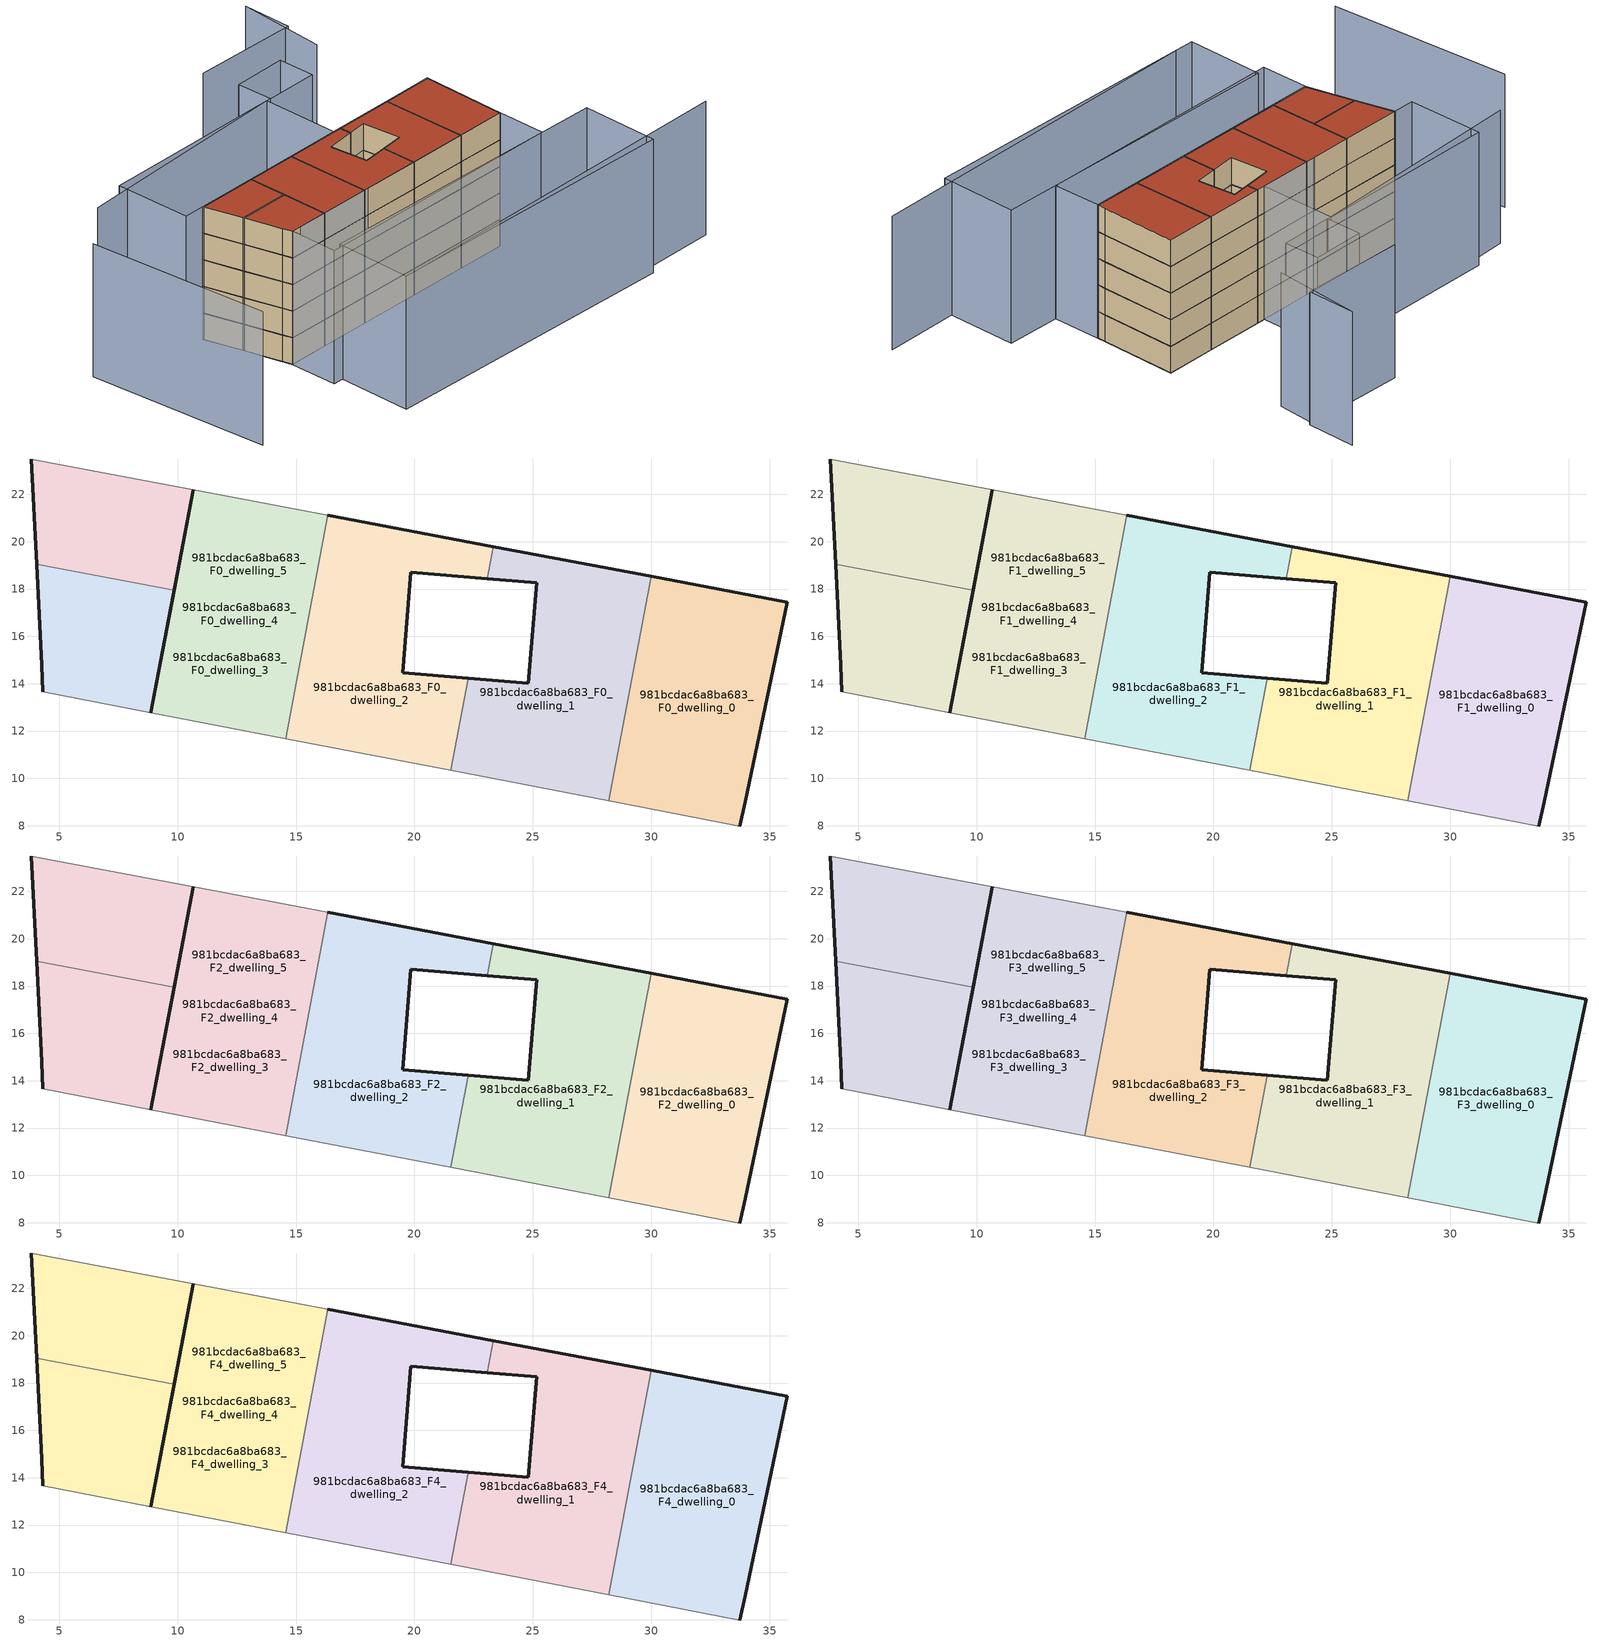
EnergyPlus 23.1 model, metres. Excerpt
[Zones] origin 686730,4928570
981bcdac6a8ba683_F0_dwelling_0
 floor ground (EU_floor_Construction): 33.74,7.99 33.98,9.01 35.75,17.44 30,18.53 28.2,9.06 z0
 wall outside (EU_wall_Construction): 30,18.53 35.75,17.44 33.98,9.01 33.74,7.99 z0:3
 wall adiabatic (EU_wall_Construction): 33.74,7.99 28.2,9.06 z0:3
 wall to 981bcdac6a8ba683_F0_dwelling_1 (EU_wall_Construction): 28.2,9.06 30,18.53 z0:3
981bcdac6a8ba683_F0_dwelling_1
 floor ground (EU_floor_Construction): 28.2,9.06 30,18.53 23.33,19.79 23.07,18.44 25.16,18.26 24.8,14.02 22.28,14.24 21.54,10.34 z0
 wall outside (EU_wall_Construction): 22.28,14.24 24.8,14.02 25.16,18.26 23.07,18.44 / 23.33,19.79 30,18.53 z0:3
 wall adiabatic (EU_wall_Construction): 28.2,9.06 21.54,10.34 z0:3
 wall to 981bcdac6a8ba683_F0_dwelling_2 (EU_wall_Construction): 23.07,18.44 23.33,19.79 / 21.54,10.34 22.28,14.24 z0:3
981bcdac6a8ba683_F0_dwelling_2
 floor ground (EU_floor_Construction): 21.54,10.34 22.28,14.24 19.5,14.47 19.85,18.71 23.07,18.44 23.33,19.79 16.34,21.11 14.55,11.68 z0
 wall outside (EU_wall_Construction): 16.34,21.11 23.33,19.79 / 23.07,18.44 19.85,18.71 19.5,14.47 22.28,14.24 z0:3
 wall adiabatic (EU_wall_Construction): 21.54,10.34 14.55,11.68 z0:3
 wall to 981bcdac6a8ba683_F0_dwelling_3 (EU_wall_Construction): 14.55,11.68 16.34,21.11 z0:3
981bcdac6a8ba683_F0_dwelling_3
 floor ground (EU_floor_Construction): 8.86,12.78 9.84,17.96 4.03,19.06 4.25,14.79 4.3,13.66 z0; 14.55,11.68 16.34,21.11 15.44,21.28 10.65,22.2 9.84,17.96 8.86,12.78 z0; 9.84,17.96 10.65,22.2 3.81,23.49 4.03,19.06 z0
 wall outside (EU_wall_Construction): 8.86,12.78 10.65,22.2 z0:3
 wall adiabatic (EU_wall_Construction): 10.65,22.2 15.44,21.28 16.34,21.11 / 14.55,11.68 8.86,12.78 z0:3
981bcdac6a8ba683_F0_dwelling_4
 floor ground (EU_floor_Construction): 14.55,11.68 16.34,21.11 15.44,21.28 10.65,22.2 9.84,17.96 8.86,12.78 z0; 8.86,12.78 9.84,17.96 4.03,19.06 4.25,14.79 4.3,13.66 z0
 wall outside (EU_wall_Construction): 9.84,17.96 8.86,12.78 / 4.31,13.66 4.25,14.79 4.03,19.06 z0:3
 wall adiabatic (EU_wall_Construction): 8.86,12.78 4.31,13.66 z0:3
 wall to 981bcdac6a8ba683_F0_dwelling_5 (EU_wall_Construction): 4.03,19.06 9.84,17.96 z0:3
981bcdac6a8ba683_F0_dwelling_5
 floor ground (EU_floor_Construction): 9.84,17.96 10.65,22.2 3.81,23.49 4.03,19.06 z0; 14.55,11.68 16.34,21.11 15.44,21.28 10.65,22.2 9.84,17.96 8.86,12.78 z0
 wall outside (EU_wall_Construction): 10.65,22.2 9.84,17.96 / 4.03,19.06 3.81,23.49 z0:3
 wall adiabatic (EU_wall_Construction): 3.81,23.49 10.65,22.2 z0:3
981bcdac6a8ba683_F1_dwelling_0
 floor to 981bcdac6a8ba683_F0_dwelling_0 (EU_floor_Construction): 33.74,7.99 33.98,9.01 35.75,17.44 30,18.53 28.2,9.06 z3
 wall outside (EU_wall_Construction): 30,18.53 35.75,17.44 33.98,9.01 33.74,7.99 z3:6
 wall adiabatic (EU_wall_Construction): 33.74,7.99 28.2,9.06 z3:6
 wall to 981bcdac6a8ba683_F1_dwelling_1 (EU_wall_Construction): 28.2,9.06 30,18.53 z3:6
981bcdac6a8ba683_F1_dwelling_1
 floor to 981bcdac6a8ba683_F0_dwelling_1 (EU_floor_Construction): 28.2,9.06 30,18.53 23.33,19.79 23.07,18.44 25.16,18.26 24.8,14.02 22.27,14.24 21.54,10.34 z3
 wall outside (EU_wall_Construction): 22.28,14.24 24.8,14.02 25.16,18.26 23.07,18.44 / 23.33,19.79 30,18.53 z3:6
 wall adiabatic (EU_wall_Construction): 28.2,9.06 21.54,10.34 z3:6
 wall to 981bcdac6a8ba683_F1_dwelling_2 (EU_wall_Construction): 23.07,18.44 23.33,19.79 / 21.54,10.34 22.28,14.24 z3:6
981bcdac6a8ba683_F1_dwelling_2
 floor to 981bcdac6a8ba683_F0_dwelling_2 (EU_floor_Construction): 21.54,10.34 22.27,14.24 19.5,14.47 19.85,18.71 23.07,18.44 23.33,19.79 16.34,21.11 14.55,11.68 z3
 wall outside (EU_wall_Construction): 16.34,21.11 23.33,19.79 / 23.07,18.44 19.85,18.71 19.5,14.47 22.28,14.24 z3:6
 wall adiabatic (EU_wall_Construction): 21.54,10.34 14.55,11.68 z3:6
 wall to 981bcdac6a8ba683_F1_dwelling_3 (EU_wall_Construction): 14.55,11.68 16.34,21.11 z3:6
981bcdac6a8ba683_F1_dwelling_3
 floor outside (EU_floor_Construction): 9.84,17.96 10.65,22.2 3.81,23.49 4.03,19.06 z3; 8.86,12.78 9.84,17.96 4.03,19.06 4.25,14.79 4.3,13.66 z3
 floor to 981bcdac6a8ba683_F0_dwelling_3 (EU_floor_Construction): 14.55,11.68 16.34,21.11 15.44,21.28 10.65,22.2 9.84,17.96 8.86,12.78 z3
 wall outside (EU_wall_Construction): 8.86,12.78 10.65,22.2 z3:6
 wall adiabatic (EU_wall_Construction): 10.65,22.2 15.44,21.28 16.34,21.11 / 14.55,11.68 8.86,12.78 z3:6
981bcdac6a8ba683_F1_dwelling_4
 floor outside (EU_floor_Construction): 14.55,11.68 16.34,21.11 15.44,21.28 10.65,22.2 9.84,17.96 8.86,12.78 z3
 floor to 981bcdac6a8ba683_F0_dwelling_4 (EU_floor_Construction): 8.86,12.78 9.84,17.96 4.03,19.06 4.25,14.79 4.3,13.66 z3
 wall outside (EU_wall_Construction): 9.84,17.96 8.86,12.78 / 4.31,13.66 4.25,14.79 4.03,19.06 z3:6
 wall adiabatic (EU_wall_Construction): 8.86,12.78 4.31,13.66 z3:6
 wall to 981bcdac6a8ba683_F1_dwelling_5 (EU_wall_Construction): 4.03,19.06 9.84,17.96 z3:6
981bcdac6a8ba683_F1_dwelling_5
 floor to 981bcdac6a8ba683_F0_dwelling_5 (EU_floor_Construction): 9.84,17.96 10.65,22.2 3.81,23.49 4.03,19.06 z3; 14.55,11.68 16.34,21.11 15.44,21.28 10.65,22.2 9.84,17.96 8.86,12.78 z3
 wall outside (EU_wall_Construction): 10.65,22.2 9.84,17.96 / 4.03,19.06 3.81,23.49 z3:6
 wall adiabatic (EU_wall_Construction): 3.81,23.49 10.65,22.2 z3:6
981bcdac6a8ba683_F2_dwelling_0
 floor to 981bcdac6a8ba683_F1_dwelling_0 (EU_floor_Construction): 33.74,7.99 33.98,9.01 35.75,17.44 30,18.53 28.2,9.06 z6
 wall outside (EU_wall_Construction): 30,18.53 35.75,17.44 33.98,9.01 33.74,7.99 z6:9
 wall adiabatic (EU_wall_Construction): 33.74,7.99 28.2,9.06 z6:9
 wall to 981bcdac6a8ba683_F2_dwelling_1 (EU_wall_Construction): 28.2,9.06 30,18.53 z6:9
981bcdac6a8ba683_F2_dwelling_1
 floor to 981bcdac6a8ba683_F1_dwelling_1 (EU_floor_Construction): 28.2,9.06 30,18.53 23.33,19.79 23.07,18.44 25.16,18.26 24.8,14.02 22.27,14.24 21.54,10.34 z6
 wall outside (EU_wall_Construction): 22.28,14.24 24.8,14.02 25.16,18.26 23.07,18.44 / 23.33,19.79 30,18.53 z6:9
 wall adiabatic (EU_wall_Construction): 28.2,9.06 21.54,10.34 z6:9
 wall to 981bcdac6a8ba683_F2_dwelling_2 (EU_wall_Construction): 23.07,18.44 23.33,19.79 / 21.54,10.34 22.28,14.24 z6:9
981bcdac6a8ba683_F2_dwelling_2
 floor to 981bcdac6a8ba683_F1_dwelling_2 (EU_floor_Construction): 21.54,10.34 22.27,14.24 19.5,14.47 19.85,18.71 23.07,18.44 23.33,19.79 16.34,21.11 14.55,11.68 z6
 wall outside (EU_wall_Construction): 16.34,21.11 23.33,19.79 / 23.07,18.44 19.85,18.71 19.5,14.47 22.28,14.24 z6:9
 wall adiabatic (EU_wall_Construction): 21.54,10.34 14.55,11.68 z6:9
 wall to 981bcdac6a8ba683_F2_dwelling_3 (EU_wall_Construction): 14.55,11.68 16.34,21.11 z6:9
981bcdac6a8ba683_F2_dwelling_3
 floor outside (EU_floor_Construction): 9.84,17.96 10.65,22.2 3.81,23.49 4.03,19.06 z6; 8.86,12.78 9.84,17.96 4.03,19.06 4.25,14.79 4.3,13.66 z6
 floor to 981bcdac6a8ba683_F1_dwelling_3 (EU_floor_Construction): 14.55,11.68 16.34,21.11 15.44,21.28 10.65,22.2 9.84,17.96 8.86,12.78 z6
 wall outside (EU_wall_Construction): 8.86,12.78 10.65,22.2 z6:9
 wall adiabatic (EU_wall_Construction): 10.65,22.2 15.44,21.28 16.34,21.11 / 14.55,11.68 8.86,12.78 z6:9
981bcdac6a8ba683_F2_dwelling_4
 floor outside (EU_floor_Construction): 14.55,11.68 16.34,21.11 15.44,21.28 10.65,22.2 9.84,17.96 8.86,12.78 z6
 floor to 981bcdac6a8ba683_F1_dwelling_4 (EU_floor_Construction): 8.86,12.78 9.84,17.96 4.03,19.06 4.25,14.79 4.3,13.66 z6
 wall outside (EU_wall_Construction): 9.84,17.96 8.86,12.78 / 4.31,13.66 4.25,14.79 4.03,19.06 z6:9
 wall adiabatic (EU_wall_Construction): 8.86,12.78 4.31,13.66 z6:9
 wall to 981bcdac6a8ba683_F2_dwelling_5 (EU_wall_Construction): 4.03,19.06 9.84,17.96 z6:9
981bcdac6a8ba683_F2_dwelling_5
 floor to 981bcdac6a8ba683_F1_dwelling_5 (EU_floor_Construction): 9.84,17.96 10.65,22.2 3.81,23.49 4.03,19.06 z6; 14.55,11.68 16.34,21.11 15.44,21.28 10.65,22.2 9.84,17.96 8.86,12.78 z6
 wall outside (EU_wall_Construction): 10.65,22.2 9.84,17.96 / 4.03,19.06 3.81,23.49 z6:9
 wall adiabatic (EU_wall_Construction): 3.81,23.49 10.65,22.2 z6:9
981bcdac6a8ba683_F3_dwelling_0
 floor to 981bcdac6a8ba683_F2_dwelling_0 (EU_floor_Construction): 33.74,7.99 33.98,9.01 35.75,17.44 30,18.53 28.2,9.06 z9
 wall outside (EU_wall_Construction): 30,18.53 35.75,17.44 33.98,9.01 33.74,7.99 z9:12
 wall adiabatic (EU_wall_Construction): 33.74,7.99 28.2,9.06 z9:12
 wall to 981bcdac6a8ba683_F3_dwelling_1 (EU_wall_Construction): 28.2,9.06 30,18.53 z9:12
981bcdac6a8ba683_F3_dwelling_1
 floor to 981bcdac6a8ba683_F2_dwelling_1 (EU_floor_Construction): 28.2,9.06 30,18.53 23.33,19.79 23.07,18.44 25.16,18.26 24.8,14.02 22.27,14.24 21.54,10.34 z9
 wall outside (EU_wall_Construction): 22.28,14.24 24.8,14.02 25.16,18.26 23.07,18.44 / 23.33,19.79 30,18.53 z9:12
 wall adiabatic (EU_wall_Construction): 28.2,9.06 21.54,10.34 z9:12
 wall to 981bcdac6a8ba683_F3_dwelling_2 (EU_wall_Construction): 23.07,18.44 23.33,19.79 / 21.54,10.34 22.28,14.24 z9:12
981bcdac6a8ba683_F3_dwelling_2
 floor to 981bcdac6a8ba683_F2_dwelling_2 (EU_floor_Construction): 21.54,10.34 22.27,14.24 19.5,14.47 19.85,18.71 23.07,18.44 23.33,19.79 16.34,21.11 14.55,11.68 z9
 wall outside (EU_wall_Construction): 16.34,21.11 23.33,19.79 / 23.07,18.44 19.85,18.71 19.5,14.47 22.28,14.24 z9:12
 wall adiabatic (EU_wall_Construction): 21.54,10.34 14.55,11.68 z9:12
 wall to 981bcdac6a8ba683_F3_dwelling_3 (EU_wall_Construction): 14.55,11.68 16.34,21.11 z9:12
981bcdac6a8ba683_F3_dwelling_3
 floor outside (EU_floor_Construction): 9.84,17.96 10.65,22.2 3.81,23.49 4.03,19.06 z9; 8.86,12.78 9.84,17.96 4.03,19.06 4.25,14.79 4.3,13.66 z9
 floor to 981bcdac6a8ba683_F2_dwelling_3 (EU_floor_Construction): 14.55,11.68 16.34,21.11 15.44,21.28 10.65,22.2 9.84,17.96 8.86,12.78 z9
 wall outside (EU_wall_Construction): 8.86,12.78 10.65,22.2 z9:12
 wall adiabatic (EU_wall_Construction): 10.65,22.2 15.44,21.28 16.34,21.11 / 14.55,11.68 8.86,12.78 z9:12
981bcdac6a8ba683_F3_dwelling_4
 floor outside (EU_floor_Construction): 14.55,11.68 16.34,21.11 15.44,21.28 10.65,22.2 9.84,17.96 8.86,12.78 z9
 floor to 981bcdac6a8ba683_F2_dwelling_4 (EU_floor_Construction): 8.86,12.78 9.84,17.96 4.03,19.06 4.25,14.79 4.3,13.66 z9
 wall outside (EU_wall_Construction): 9.84,17.96 8.86,12.78 / 4.31,13.66 4.25,14.79 4.03,19.06 z9:12
 wall adiabatic (EU_wall_Construction): 8.86,12.78 4.31,13.66 z9:12
 wall to 981bcdac6a8ba683_F3_dwelling_5 (EU_wall_Construction): 4.03,19.06 9.84,17.96 z9:12
981bcdac6a8ba683_F3_dwelling_5
 floor to 981bcdac6a8ba683_F2_dwelling_5 (EU_floor_Construction): 9.84,17.96 10.65,22.2 3.81,23.49 4.03,19.06 z9; 14.55,11.68 16.34,21.11 15.44,21.28 10.65,22.2 9.84,17.96 8.86,12.78 z9
 wall outside (EU_wall_Construction): 10.65,22.2 9.84,17.96 / 4.03,19.06 3.81,23.49 z9:12
 wall adiabatic (EU_wall_Construction): 3.81,23.49 10.65,22.2 z9:12
981bcdac6a8ba683_F4_dwelling_0
 floor to 981bcdac6a8ba683_F3_dwelling_0 (EU_floor_Construction): 33.74,7.99 33.98,9.01 35.75,17.44 30,18.53 28.2,9.06 z12
 wall outside (EU_wall_Construction): 30,18.53 35.75,17.44 33.98,9.01 33.74,7.99 z12:15
 wall adiabatic (EU_wall_Construction): 33.74,7.99 28.2,9.06 z12:15
 wall to 981bcdac6a8ba683_F4_dwelling_1 (EU_wall_Construction): 28.2,9.06 30,18.53 z12:15
 roof outside (EU_roof_Construction): 35.75,17.44 33.98,9.01 33.74,7.99 28.2,9.06 30,18.53 z15
981bcdac6a8ba683_F4_dwelling_1
 floor to 981bcdac6a8ba683_F3_dwelling_1 (EU_floor_Construction): 28.2,9.06 30,18.53 23.33,19.79 23.07,18.44 25.16,18.26 24.8,14.02 22.27,14.24 21.54,10.34 z12
 wall outside (EU_wall_Construction): 22.28,14.24 24.8,14.02 25.16,18.26 23.07,18.44 / 23.33,19.79 30,18.53 z12:15
 wall adiabatic (EU_wall_Construction): 28.2,9.06 21.54,10.34 z12:15
 wall to 981bcdac6a8ba683_F4_dwelling_2 (EU_wall_Construction): 23.07,18.44 23.33,19.79 / 21.54,10.34 22.28,14.24 z12:15
 roof outside (EU_roof_Construction): 30,18.53 28.2,9.06 21.54,10.34 22.28,14.24 24.8,14.02 25.16,18.26 23.07,18.44 23.33,19.79 z15
981bcdac6a8ba683_F4_dwelling_2
 floor to 981bcdac6a8ba683_F3_dwelling_2 (EU_floor_Construction): 21.54,10.34 22.27,14.24 19.5,14.47 19.85,18.71 23.07,18.44 23.33,19.79 16.34,21.11 14.55,11.68 z12
 wall outside (EU_wall_Construction): 16.34,21.11 23.33,19.79 / 23.07,18.44 19.85,18.71 19.5,14.47 22.28,14.24 z12:15
 wall adiabatic (EU_wall_Construction): 21.54,10.34 14.55,11.68 z12:15
 wall to 981bcdac6a8ba683_F4_dwelling_3 (EU_wall_Construction): 14.55,11.68 16.34,21.11 z12:15
 roof outside (EU_roof_Construction): 23.33,19.79 23.07,18.44 19.85,18.71 19.5,14.47 22.28,14.24 21.54,10.34 14.55,11.68 16.34,21.11 z15
981bcdac6a8ba683_F4_dwelling_3
 floor outside (EU_floor_Construction): 9.84,17.96 10.65,22.2 3.81,23.49 4.03,19.06 z12; 8.86,12.78 9.84,17.96 4.03,19.06 4.25,14.79 4.3,13.66 z12
 floor to 981bcdac6a8ba683_F3_dwelling_3 (EU_floor_Construction): 14.55,11.68 16.34,21.11 15.44,21.28 10.65,22.2 9.84,17.96 8.86,12.78 z12
 wall outside (EU_wall_Construction): 8.86,12.78 10.65,22.2 z12:15
 wall adiabatic (EU_wall_Construction): 10.65,22.2 15.44,21.28 16.34,21.11 / 14.55,11.68 8.86,12.78 z12:15
 roof outside (EU_roof_Construction): 9.84,17.96 8.86,12.78 4.3,13.66 4.25,14.79 4.03,19.06 z15; 16.34,21.11 14.55,11.68 8.86,12.78 9.84,17.96 10.65,22.2 15.44,21.28 z15; 10.65,22.2 9.84,17.96 4.03,19.06 3.81,23.49 z15
981bcdac6a8ba683_F4_dwelling_4
 floor outside (EU_floor_Construction): 14.55,11.68 16.34,21.11 15.44,21.28 10.65,22.2 9.84,17.96 8.86,12.78 z12
 floor to 981bcdac6a8ba683_F3_dwelling_4 (EU_floor_Construction): 8.86,12.78 9.84,17.96 4.03,19.06 4.25,14.79 4.3,13.66 z12
 wall outside (EU_wall_Construction): 9.84,17.96 8.86,12.78 / 4.31,13.66 4.25,14.79 4.03,19.06 z12:15
 wall adiabatic (EU_wall_Construction): 8.86,12.78 4.31,13.66 z12:15
 wall to 981bcdac6a8ba683_F4_dwelling_5 (EU_wall_Construction): 4.03,19.06 9.84,17.96 z12:15
 roof outside (EU_roof_Construction): 9.84,17.96 8.86,12.78 4.3,13.66 4.25,14.79 4.03,19.06 z15; 16.34,21.11 14.55,11.68 8.86,12.78 9.84,17.96 10.65,22.2 15.44,21.28 z15
981bcdac6a8ba683_F4_dwelling_5
 floor to 981bcdac6a8ba683_F3_dwelling_5 (EU_floor_Construction): 9.84,17.96 10.65,22.2 3.81,23.49 4.03,19.06 z12; 14.55,11.68 16.34,21.11 15.44,21.28 10.65,22.2 9.84,17.96 8.86,12.78 z12
 wall outside (EU_wall_Construction): 10.65,22.2 9.84,17.96 / 4.03,19.06 3.81,23.49 z12:15
 wall adiabatic (EU_wall_Construction): 3.81,23.49 10.65,22.2 z12:15
 roof outside (EU_roof_Construction): 16.34,21.11 14.55,11.68 8.86,12.78 9.84,17.96 10.65,22.2 15.44,21.28 z15; 10.65,22.2 9.84,17.96 4.03,19.06 3.81,23.49 z15
shading: 24.62,28.4 -1.65,32.09 / 5.01,-0.52 45.88,-7.89 / -7.64,28.98 -10.16,8.33 / 35.52,29.8 38.23,39.43 / 38.25,39.44 37.12,34 / 37.12,34 25.33,36.45 / 4.56,8.51 38.92,1.36 / 38.92,1.36 37.13,-7.23 / 37.13,-7.23 2.77,-0.08 / 2.77,-0.08 4.56,8.51 / 4.3,13.66 33.74,7.99 / 33.74,7.99 32.72,2.66 / 32.72,2.66 3.28,8.32 / 3.28,8.32 4.3,13.66 / 3.02,32.46 24.02,28.5 / 24.02,28.5 22.41,19.97 / 22.41,19.97 1.42,23.92 / 1.42,23.92 3.02,32.46 / 25.24,32.39 31.24,31.34 / 31.24,31.34 30.53,27.3 / 30.53,27.3 24.53,28.36 / 24.53,28.36 25.24,32.39 z0:15
[Building]
EU S2 Campaign: North Axis=0; Terrain=City; Solar Distribution=FullExterior
[Site:Location]
Bologna: Latitude=44.5; Longitude=11.25; Time Zone=1; Elevation=37
[SizingPeriod:WeatherFileDays]
AnnualSizingPeriod: Begin Month=1; Begin Day of Month=1; End Month=12; End Day of Month=31; Day of Week for Start Day=Monday; Use Weather File Daylight Saving Period=No; Use Weather File Rain and Snow Indicators=No
[MATERIAL]
EU_InternalMass_Material: Roughness=MediumRough; Thickness=0.1; Conductivity=1; Density=1800; Specific Heat=900; Thermal Absorptance=0.9; Solar Absorptance=0.7; Visible Absorptance=0.7
[MATERIAL:NOMASS] Roughness=MediumRough; Thermal Absorptance=0.9; Solar Absorptance=0.7; Visible Absorptance=0.7
Name | Thermal Resistance
EU_wall_NoMass | 0.779417
EU_roof_NoMass | 0.435466
EU_floor_NoMass | 0.588222
[CONSTRUCTION]
EU_wall_Construction: EU_wall_NoMass
EU_roof_Construction: EU_roof_NoMass
EU_floor_Construction: EU_floor_NoMass
EU_InternalMass_Construction: EU_InternalMass_Material
[ZONE] Type=1; Multiplier=1; Ceiling Height=autocalculate; Floor Area=autocalculate; Part of Total Floor Area=Yes
Name | Volume
981bcdac6a8ba683_F0_dwelling_0; 981bcdac6a8ba683_F1_dwelling_0; 981bcdac6a8ba683_F2_dwelling_0; 981bcdac6a8ba683_F3_dwelling_0; 981bcdac6a8ba683_F4_dwelling_0 | 166.64
981bcdac6a8ba683_F0_dwelling_1; 981bcdac6a8ba683_F1_dwelling_1; 981bcdac6a8ba683_F2_dwelling_1; 981bcdac6a8ba683_F3_dwelling_1; 981bcdac6a8ba683_F4_dwelling_1 | 166.636
981bcdac6a8ba683_F0_dwelling_2; 981bcdac6a8ba683_F1_dwelling_2; 981bcdac6a8ba683_F2_dwelling_2; 981bcdac6a8ba683_F3_dwelling_2; 981bcdac6a8ba683_F4_dwelling_2 | 166.652
981bcdac6a8ba683_F0_dwelling_3; 981bcdac6a8ba683_F1_dwelling_3; 981bcdac6a8ba683_F2_dwelling_3; 981bcdac6a8ba683_F3_dwelling_3; 981bcdac6a8ba683_F4_dwelling_3 | 333.261
981bcdac6a8ba683_F0_dwelling_4; 981bcdac6a8ba683_F1_dwelling_4; 981bcdac6a8ba683_F2_dwelling_4; 981bcdac6a8ba683_F3_dwelling_4; 981bcdac6a8ba683_F4_dwelling_4 | 249.929
981bcdac6a8ba683_F0_dwelling_5; 981bcdac6a8ba683_F1_dwelling_5; 981bcdac6a8ba683_F2_dwelling_5; 981bcdac6a8ba683_F3_dwelling_5; 981bcdac6a8ba683_F4_dwelling_5 | 249.942
[INTERNALMASS] Construction=EU_InternalMass_Construction
Name | Zone or ZoneList | Surface Area
981bcdac6a8ba683_F0_dwelling_0_EU_InternalMass | 981bcdac6a8ba683_F0_dwelling_0 | 55.5467
981bcdac6a8ba683_F0_dwelling_1_EU_InternalMass | 981bcdac6a8ba683_F0_dwelling_1 | 55.5451
981bcdac6a8ba683_F0_dwelling_2_EU_InternalMass | 981bcdac6a8ba683_F0_dwelling_2 | 55.5506
981bcdac6a8ba683_F0_dwelling_3_EU_InternalMass | 981bcdac6a8ba683_F0_dwelling_3 | 55.5369
981bcdac6a8ba683_F0_dwelling_4_EU_InternalMass | 981bcdac6a8ba683_F0_dwelling_4 | 27.7745
981bcdac6a8ba683_F0_dwelling_5_EU_InternalMass | 981bcdac6a8ba683_F0_dwelling_5 | 27.7783
981bcdac6a8ba683_F1_dwelling_0_EU_InternalMass | 981bcdac6a8ba683_F1_dwelling_0 | 55.5467
981bcdac6a8ba683_F1_dwelling_1_EU_InternalMass | 981bcdac6a8ba683_F1_dwelling_1 | 55.5451
981bcdac6a8ba683_F1_dwelling_2_EU_InternalMass | 981bcdac6a8ba683_F1_dwelling_2 | 55.5506
981bcdac6a8ba683_F1_dwelling_3_EU_InternalMass | 981bcdac6a8ba683_F1_dwelling_3 | 55.5369
981bcdac6a8ba683_F1_dwelling_4_EU_InternalMass | 981bcdac6a8ba683_F1_dwelling_4 | 27.7745
981bcdac6a8ba683_F1_dwelling_5_EU_InternalMass | 981bcdac6a8ba683_F1_dwelling_5 | 27.7783
981bcdac6a8ba683_F2_dwelling_0_EU_InternalMass | 981bcdac6a8ba683_F2_dwelling_0 | 55.5467
981bcdac6a8ba683_F2_dwelling_1_EU_InternalMass | 981bcdac6a8ba683_F2_dwelling_1 | 55.5451
981bcdac6a8ba683_F2_dwelling_2_EU_InternalMass | 981bcdac6a8ba683_F2_dwelling_2 | 55.5506
981bcdac6a8ba683_F2_dwelling_3_EU_InternalMass | 981bcdac6a8ba683_F2_dwelling_3 | 55.5369
981bcdac6a8ba683_F2_dwelling_4_EU_InternalMass | 981bcdac6a8ba683_F2_dwelling_4 | 27.7745
981bcdac6a8ba683_F2_dwelling_5_EU_InternalMass | 981bcdac6a8ba683_F2_dwelling_5 | 27.7783
981bcdac6a8ba683_F3_dwelling_0_EU_InternalMass | 981bcdac6a8ba683_F3_dwelling_0 | 55.5467
981bcdac6a8ba683_F3_dwelling_1_EU_InternalMass | 981bcdac6a8ba683_F3_dwelling_1 | 55.5451
981bcdac6a8ba683_F3_dwelling_2_EU_InternalMass | 981bcdac6a8ba683_F3_dwelling_2 | 55.5506
981bcdac6a8ba683_F3_dwelling_3_EU_InternalMass | 981bcdac6a8ba683_F3_dwelling_3 | 55.5369
981bcdac6a8ba683_F3_dwelling_4_EU_InternalMass | 981bcdac6a8ba683_F3_dwelling_4 | 27.7745
981bcdac6a8ba683_F3_dwelling_5_EU_InternalMass | 981bcdac6a8ba683_F3_dwelling_5 | 27.7783
981bcdac6a8ba683_F4_dwelling_0_EU_InternalMass | 981bcdac6a8ba683_F4_dwelling_0 | 55.5467
981bcdac6a8ba683_F4_dwelling_1_EU_InternalMass | 981bcdac6a8ba683_F4_dwelling_1 | 55.5451
981bcdac6a8ba683_F4_dwelling_2_EU_InternalMass | 981bcdac6a8ba683_F4_dwelling_2 | 55.5506
981bcdac6a8ba683_F4_dwelling_3_EU_InternalMass | 981bcdac6a8ba683_F4_dwelling_3 | 55.5369
981bcdac6a8ba683_F4_dwelling_4_EU_InternalMass | 981bcdac6a8ba683_F4_dwelling_4 | 27.7745
981bcdac6a8ba683_F4_dwelling_5_EU_InternalMass | 981bcdac6a8ba683_F4_dwelling_5 | 27.7783
[OTHEREQUIPMENT] Fuel Type=Electricity; Design Level Calculation Method=Watts/Area; Power per Zone Floor Area=1; Fraction Latent=0; Fraction Radiant=0; Fraction Lost=0; Carbon Dioxide Generation Rate=0; EndUse Subcategory=EU_Step8_InternalGains
Name | Zone or ZoneList or Space or SpaceList | Schedule
EU_Step8_InternalGain_981bcdac6a8ba683_F0_dwelling_0_f000 | 981bcdac6a8ba683_F0_dwelling_0 | EU_Step8_GainSchedule_981bcdac6a8ba683_F0_dwelling_0_f000
EU_Step8_InternalGain_981bcdac6a8ba683_F0_dwelling_1_f000 | 981bcdac6a8ba683_F0_dwelling_1 | EU_Step8_GainSchedule_981bcdac6a8ba683_F0_dwelling_1_f000
EU_Step8_InternalGain_981bcdac6a8ba683_F0_dwelling_2_f000 | 981bcdac6a8ba683_F0_dwelling_2 | EU_Step8_GainSchedule_981bcdac6a8ba683_F0_dwelling_2_f000
EU_Step8_InternalGain_981bcdac6a8ba683_F0_dwelling_3_f000 | 981bcdac6a8ba683_F0_dwelling_3 | EU_Step8_GainSchedule_981bcdac6a8ba683_F0_dwelling_3_f000
EU_Step8_InternalGain_981bcdac6a8ba683_F0_dwelling_4_f000 | 981bcdac6a8ba683_F0_dwelling_4 | EU_Step8_GainSchedule_981bcdac6a8ba683_F0_dwelling_4_f000
EU_Step8_InternalGain_981bcdac6a8ba683_F0_dwelling_5_f000 | 981bcdac6a8ba683_F0_dwelling_5 | EU_Step8_GainSchedule_981bcdac6a8ba683_F0_dwelling_5_f000
EU_Step8_InternalGain_981bcdac6a8ba683_F1_dwelling_0_f000 | 981bcdac6a8ba683_F1_dwelling_0 | EU_Step8_GainSchedule_981bcdac6a8ba683_F1_dwelling_0_f000
EU_Step8_InternalGain_981bcdac6a8ba683_F1_dwelling_1_f000 | 981bcdac6a8ba683_F1_dwelling_1 | EU_Step8_GainSchedule_981bcdac6a8ba683_F1_dwelling_1_f000
EU_Step8_InternalGain_981bcdac6a8ba683_F1_dwelling_2_f000 | 981bcdac6a8ba683_F1_dwelling_2 | EU_Step8_GainSchedule_981bcdac6a8ba683_F1_dwelling_2_f000
EU_Step8_InternalGain_981bcdac6a8ba683_F1_dwelling_3_f000 | 981bcdac6a8ba683_F1_dwelling_3 | EU_Step8_GainSchedule_981bcdac6a8ba683_F1_dwelling_3_f000
EU_Step8_InternalGain_981bcdac6a8ba683_F1_dwelling_4_f000 | 981bcdac6a8ba683_F1_dwelling_4 | EU_Step8_GainSchedule_981bcdac6a8ba683_F1_dwelling_4_f000
EU_Step8_InternalGain_981bcdac6a8ba683_F1_dwelling_5_f000 | 981bcdac6a8ba683_F1_dwelling_5 | EU_Step8_GainSchedule_981bcdac6a8ba683_F1_dwelling_5_f000
EU_Step8_InternalGain_981bcdac6a8ba683_F2_dwelling_0_f000 | 981bcdac6a8ba683_F2_dwelling_0 | EU_Step8_GainSchedule_981bcdac6a8ba683_F2_dwelling_0_f000
EU_Step8_InternalGain_981bcdac6a8ba683_F2_dwelling_1_f000 | 981bcdac6a8ba683_F2_dwelling_1 | EU_Step8_GainSchedule_981bcdac6a8ba683_F2_dwelling_1_f000
EU_Step8_InternalGain_981bcdac6a8ba683_F2_dwelling_2_f000 | 981bcdac6a8ba683_F2_dwelling_2 | EU_Step8_GainSchedule_981bcdac6a8ba683_F2_dwelling_2_f000
EU_Step8_InternalGain_981bcdac6a8ba683_F2_dwelling_3_f000 | 981bcdac6a8ba683_F2_dwelling_3 | EU_Step8_GainSchedule_981bcdac6a8ba683_F2_dwelling_3_f000
EU_Step8_InternalGain_981bcdac6a8ba683_F2_dwelling_4_f000 | 981bcdac6a8ba683_F2_dwelling_4 | EU_Step8_GainSchedule_981bcdac6a8ba683_F2_dwelling_4_f000
EU_Step8_InternalGain_981bcdac6a8ba683_F2_dwelling_5_f000 | 981bcdac6a8ba683_F2_dwelling_5 | EU_Step8_GainSchedule_981bcdac6a8ba683_F2_dwelling_5_f000
EU_Step8_InternalGain_981bcdac6a8ba683_F3_dwelling_0_f000 | 981bcdac6a8ba683_F3_dwelling_0 | EU_Step8_GainSchedule_981bcdac6a8ba683_F3_dwelling_0_f000
EU_Step8_InternalGain_981bcdac6a8ba683_F3_dwelling_1_f000 | 981bcdac6a8ba683_F3_dwelling_1 | EU_Step8_GainSchedule_981bcdac6a8ba683_F3_dwelling_1_f000
EU_Step8_InternalGain_981bcdac6a8ba683_F3_dwelling_2_f000 | 981bcdac6a8ba683_F3_dwelling_2 | EU_Step8_GainSchedule_981bcdac6a8ba683_F3_dwelling_2_f000
EU_Step8_InternalGain_981bcdac6a8ba683_F3_dwelling_3_f000 | 981bcdac6a8ba683_F3_dwelling_3 | EU_Step8_GainSchedule_981bcdac6a8ba683_F3_dwelling_3_f000
EU_Step8_InternalGain_981bcdac6a8ba683_F3_dwelling_4_f000 | 981bcdac6a8ba683_F3_dwelling_4 | EU_Step8_GainSchedule_981bcdac6a8ba683_F3_dwelling_4_f000
EU_Step8_InternalGain_981bcdac6a8ba683_F3_dwelling_5_f000 | 981bcdac6a8ba683_F3_dwelling_5 | EU_Step8_GainSchedule_981bcdac6a8ba683_F3_dwelling_5_f000
EU_Step8_InternalGain_981bcdac6a8ba683_F4_dwelling_0_f000 | 981bcdac6a8ba683_F4_dwelling_0 | EU_Step8_GainSchedule_981bcdac6a8ba683_F4_dwelling_0_f000
EU_Step8_InternalGain_981bcdac6a8ba683_F4_dwelling_1_f000 | 981bcdac6a8ba683_F4_dwelling_1 | EU_Step8_GainSchedule_981bcdac6a8ba683_F4_dwelling_1_f000
EU_Step8_InternalGain_981bcdac6a8ba683_F4_dwelling_2_f000 | 981bcdac6a8ba683_F4_dwelling_2 | EU_Step8_GainSchedule_981bcdac6a8ba683_F4_dwelling_2_f000
EU_Step8_InternalGain_981bcdac6a8ba683_F4_dwelling_3_f000 | 981bcdac6a8ba683_F4_dwelling_3 | EU_Step8_GainSchedule_981bcdac6a8ba683_F4_dwelling_3_f000
EU_Step8_InternalGain_981bcdac6a8ba683_F4_dwelling_4_f000 | 981bcdac6a8ba683_F4_dwelling_4 | EU_Step8_GainSchedule_981bcdac6a8ba683_F4_dwelling_4_f000
EU_Step8_InternalGain_981bcdac6a8ba683_F4_dwelling_5_f000 | 981bcdac6a8ba683_F4_dwelling_5 | EU_Step8_GainSchedule_981bcdac6a8ba683_F4_dwelling_5_f000
[ZONEVENTILATION:DESIGNFLOWRATE] Schedule=EU_AlwaysOn; Design Flow Rate Calculation Method=AirChanges/Hour; Air Changes per Hour=0.712058; Ventilation Type=Natural; Fan Pressure Rise=0; Fan Total Efficiency=1; Constant Term Coefficient=1; Temperature Term Coefficient=0; Velocity Term Coefficient=0; Velocity Squared Term Coefficient=0; Minimum Indoor Temperature=-100; Maximum Indoor Temperature=100; Delta Temperature=-100; Minimum Outdoor Temperature=-100; Maximum Outdoor Temperature=100; Maximum Wind Speed=40
Name | Zone or ZoneList or Space or SpaceList
EU_ConstantAir_981bcdac6a8ba683_F0_dwelling_0 | 981bcdac6a8ba683_F0_dwelling_0
EU_ConstantAir_981bcdac6a8ba683_F0_dwelling_1 | 981bcdac6a8ba683_F0_dwelling_1
EU_ConstantAir_981bcdac6a8ba683_F0_dwelling_2 | 981bcdac6a8ba683_F0_dwelling_2
EU_ConstantAir_981bcdac6a8ba683_F0_dwelling_3 | 981bcdac6a8ba683_F0_dwelling_3
EU_ConstantAir_981bcdac6a8ba683_F0_dwelling_4 | 981bcdac6a8ba683_F0_dwelling_4
EU_ConstantAir_981bcdac6a8ba683_F0_dwelling_5 | 981bcdac6a8ba683_F0_dwelling_5
EU_ConstantAir_981bcdac6a8ba683_F1_dwelling_0 | 981bcdac6a8ba683_F1_dwelling_0
EU_ConstantAir_981bcdac6a8ba683_F1_dwelling_1 | 981bcdac6a8ba683_F1_dwelling_1
EU_ConstantAir_981bcdac6a8ba683_F1_dwelling_2 | 981bcdac6a8ba683_F1_dwelling_2
EU_ConstantAir_981bcdac6a8ba683_F1_dwelling_3 | 981bcdac6a8ba683_F1_dwelling_3
EU_ConstantAir_981bcdac6a8ba683_F1_dwelling_4 | 981bcdac6a8ba683_F1_dwelling_4
EU_ConstantAir_981bcdac6a8ba683_F1_dwelling_5 | 981bcdac6a8ba683_F1_dwelling_5
EU_ConstantAir_981bcdac6a8ba683_F2_dwelling_0 | 981bcdac6a8ba683_F2_dwelling_0
EU_ConstantAir_981bcdac6a8ba683_F2_dwelling_1 | 981bcdac6a8ba683_F2_dwelling_1
EU_ConstantAir_981bcdac6a8ba683_F2_dwelling_2 | 981bcdac6a8ba683_F2_dwelling_2
EU_ConstantAir_981bcdac6a8ba683_F2_dwelling_3 | 981bcdac6a8ba683_F2_dwelling_3
EU_ConstantAir_981bcdac6a8ba683_F2_dwelling_4 | 981bcdac6a8ba683_F2_dwelling_4
EU_ConstantAir_981bcdac6a8ba683_F2_dwelling_5 | 981bcdac6a8ba683_F2_dwelling_5
EU_ConstantAir_981bcdac6a8ba683_F3_dwelling_0 | 981bcdac6a8ba683_F3_dwelling_0
EU_ConstantAir_981bcdac6a8ba683_F3_dwelling_1 | 981bcdac6a8ba683_F3_dwelling_1
EU_ConstantAir_981bcdac6a8ba683_F3_dwelling_2 | 981bcdac6a8ba683_F3_dwelling_2
EU_ConstantAir_981bcdac6a8ba683_F3_dwelling_3 | 981bcdac6a8ba683_F3_dwelling_3
EU_ConstantAir_981bcdac6a8ba683_F3_dwelling_4 | 981bcdac6a8ba683_F3_dwelling_4
EU_ConstantAir_981bcdac6a8ba683_F3_dwelling_5 | 981bcdac6a8ba683_F3_dwelling_5
EU_ConstantAir_981bcdac6a8ba683_F4_dwelling_0 | 981bcdac6a8ba683_F4_dwelling_0
EU_ConstantAir_981bcdac6a8ba683_F4_dwelling_1 | 981bcdac6a8ba683_F4_dwelling_1
EU_ConstantAir_981bcdac6a8ba683_F4_dwelling_2 | 981bcdac6a8ba683_F4_dwelling_2
EU_ConstantAir_981bcdac6a8ba683_F4_dwelling_3 | 981bcdac6a8ba683_F4_dwelling_3
EU_ConstantAir_981bcdac6a8ba683_F4_dwelling_4 | 981bcdac6a8ba683_F4_dwelling_4
EU_ConstantAir_981bcdac6a8ba683_F4_dwelling_5 | 981bcdac6a8ba683_F4_dwelling_5
[HVACTEMPLATE:THERMOSTAT] Constant Heating Setpoint=20; Constant Cooling Setpoint=50
EU_HeatOnly_981bcdac6a8ba683_F0_dwelling_0; EU_HeatOnly_981bcdac6a8ba683_F0_dwelling_1; EU_HeatOnly_981bcdac6a8ba683_F0_dwelling_2; EU_HeatOnly_981bcdac6a8ba683_F0_dwelling_3; EU_HeatOnly_981bcdac6a8ba683_F0_dwelling_4; EU_HeatOnly_981bcdac6a8ba683_F0_dwelling_5; EU_HeatOnly_981bcdac6a8ba683_F1_dwelling_0; EU_HeatOnly_981bcdac6a8ba683_F1_dwelling_1; EU_HeatOnly_981bcdac6a8ba683_F1_dwelling_2; EU_HeatOnly_981bcdac6a8ba683_F1_dwelling_3; EU_HeatOnly_981bcdac6a8ba683_F1_dwelling_4; EU_HeatOnly_981bcdac6a8ba683_F1_dwelling_5; EU_HeatOnly_981bcdac6a8ba683_F2_dwelling_0; EU_HeatOnly_981bcdac6a8ba683_F2_dwelling_1; EU_HeatOnly_981bcdac6a8ba683_F2_dwelling_2; EU_HeatOnly_981bcdac6a8ba683_F2_dwelling_3; EU_HeatOnly_981bcdac6a8ba683_F2_dwelling_4; EU_HeatOnly_981bcdac6a8ba683_F2_dwelling_5; EU_HeatOnly_981bcdac6a8ba683_F3_dwelling_0; EU_HeatOnly_981bcdac6a8ba683_F3_dwelling_1; EU_HeatOnly_981bcdac6a8ba683_F3_dwelling_2; EU_HeatOnly_981bcdac6a8ba683_F3_dwelling_3; EU_HeatOnly_981bcdac6a8ba683_F3_dwelling_4; EU_HeatOnly_981bcdac6a8ba683_F3_dwelling_5; EU_HeatOnly_981bcdac6a8ba683_F4_dwelling_0; EU_HeatOnly_981bcdac6a8ba683_F4_dwelling_1; EU_HeatOnly_981bcdac6a8ba683_F4_dwelling_2; EU_HeatOnly_981bcdac6a8ba683_F4_dwelling_3; EU_HeatOnly_981bcdac6a8ba683_F4_dwelling_4; EU_HeatOnly_981bcdac6a8ba683_F4_dwelling_5
[HVACTEMPLATE:ZONE:IDEALLOADSAIRSYSTEM] System Availability Schedule=EU_AlwaysOn; Maximum Heating Supply Air Temperature=50; Minimum Cooling Supply Air Temperature=13; Maximum Heating Supply Air Humidity Ratio=0.0156; Minimum Cooling Supply Air Humidity Ratio=0.0077; Heating Limit=NoLimit; Cooling Limit=NoLimit; Heating Availability Schedule=EU_AlwaysOn; Cooling Availability Schedule=EU_CoolingOff; Dehumidification Control Type=ConstantSensibleHeatRatio; Cooling Sensible Heat Ratio=0.7; Dehumidification Setpoint=60; Humidification Control Type=None; Humidification Setpoint=30; Outdoor Air Method=None; Outdoor Air Flow Rate per Person=0.00944; Outdoor Air Flow Rate per Zone Floor Area=0; Outdoor Air Flow Rate per Zone=0; Demand Controlled Ventilation Type=None; Outdoor Air Economizer Type=NoEconomizer; Heat Recovery Type=None; Sensible Heat Recovery Effectiveness=0.7; Latent Heat Recovery Effectiveness=0.65
Name | Template Thermostat
981bcdac6a8ba683_F0_dwelling_0 | EU_HeatOnly_981bcdac6a8ba683_F0_dwelling_0
981bcdac6a8ba683_F0_dwelling_1 | EU_HeatOnly_981bcdac6a8ba683_F0_dwelling_1
981bcdac6a8ba683_F0_dwelling_2 | EU_HeatOnly_981bcdac6a8ba683_F0_dwelling_2
981bcdac6a8ba683_F0_dwelling_3 | EU_HeatOnly_981bcdac6a8ba683_F0_dwelling_3
981bcdac6a8ba683_F0_dwelling_4 | EU_HeatOnly_981bcdac6a8ba683_F0_dwelling_4
981bcdac6a8ba683_F0_dwelling_5 | EU_HeatOnly_981bcdac6a8ba683_F0_dwelling_5
981bcdac6a8ba683_F1_dwelling_0 | EU_HeatOnly_981bcdac6a8ba683_F1_dwelling_0
981bcdac6a8ba683_F1_dwelling_1 | EU_HeatOnly_981bcdac6a8ba683_F1_dwelling_1
981bcdac6a8ba683_F1_dwelling_2 | EU_HeatOnly_981bcdac6a8ba683_F1_dwelling_2
981bcdac6a8ba683_F1_dwelling_3 | EU_HeatOnly_981bcdac6a8ba683_F1_dwelling_3
981bcdac6a8ba683_F1_dwelling_4 | EU_HeatOnly_981bcdac6a8ba683_F1_dwelling_4
981bcdac6a8ba683_F1_dwelling_5 | EU_HeatOnly_981bcdac6a8ba683_F1_dwelling_5
981bcdac6a8ba683_F2_dwelling_0 | EU_HeatOnly_981bcdac6a8ba683_F2_dwelling_0
981bcdac6a8ba683_F2_dwelling_1 | EU_HeatOnly_981bcdac6a8ba683_F2_dwelling_1
981bcdac6a8ba683_F2_dwelling_2 | EU_HeatOnly_981bcdac6a8ba683_F2_dwelling_2
981bcdac6a8ba683_F2_dwelling_3 | EU_HeatOnly_981bcdac6a8ba683_F2_dwelling_3
981bcdac6a8ba683_F2_dwelling_4 | EU_HeatOnly_981bcdac6a8ba683_F2_dwelling_4
981bcdac6a8ba683_F2_dwelling_5 | EU_HeatOnly_981bcdac6a8ba683_F2_dwelling_5
981bcdac6a8ba683_F3_dwelling_0 | EU_HeatOnly_981bcdac6a8ba683_F3_dwelling_0
981bcdac6a8ba683_F3_dwelling_1 | EU_HeatOnly_981bcdac6a8ba683_F3_dwelling_1
981bcdac6a8ba683_F3_dwelling_2 | EU_HeatOnly_981bcdac6a8ba683_F3_dwelling_2
981bcdac6a8ba683_F3_dwelling_3 | EU_HeatOnly_981bcdac6a8ba683_F3_dwelling_3
981bcdac6a8ba683_F3_dwelling_4 | EU_HeatOnly_981bcdac6a8ba683_F3_dwelling_4
981bcdac6a8ba683_F3_dwelling_5 | EU_HeatOnly_981bcdac6a8ba683_F3_dwelling_5
981bcdac6a8ba683_F4_dwelling_0 | EU_HeatOnly_981bcdac6a8ba683_F4_dwelling_0
981bcdac6a8ba683_F4_dwelling_1 | EU_HeatOnly_981bcdac6a8ba683_F4_dwelling_1
981bcdac6a8ba683_F4_dwelling_2 | EU_HeatOnly_981bcdac6a8ba683_F4_dwelling_2
981bcdac6a8ba683_F4_dwelling_3 | EU_HeatOnly_981bcdac6a8ba683_F4_dwelling_3
981bcdac6a8ba683_F4_dwelling_4 | EU_HeatOnly_981bcdac6a8ba683_F4_dwelling_4
981bcdac6a8ba683_F4_dwelling_5 | EU_HeatOnly_981bcdac6a8ba683_F4_dwelling_5
[SIZING:ZONE] Zone Cooling Design Supply Air Temperature Input Method=SupplyAirTemperature; Zone Cooling Design Supply Air Temperature=13; Zone Heating Design Supply Air Temperature Input Method=SupplyAirTemperature; Zone Heating Design Supply Air Temperature=50; Zone Cooling Design Supply Air Humidity Ratio=0.008; Zone Heating Design Supply Air Humidity Ratio=0.008; Cooling Design Air Flow Method=DesignDay; Cooling Design Air Flow Rate=0; Cooling Minimum Air Flow per Zone Floor Area=0.000762; Cooling Minimum Air Flow=0; Cooling Minimum Air Flow Fraction=0.2; Heating Design Air Flow Method=DesignDay; Heating Design Air Flow Rate=0; Heating Maximum Air Flow per Zone Floor Area=0.002032; Heating Maximum Air Flow=0.141576; Heating Maximum Air Flow Fraction=0.3; Account for Dedicated Outdoor Air System=No; Dedicated Outdoor Air System Control Strategy=NeutralSupplyAir; Dedicated Outdoor Air Low Setpoint Temperature for Design=autosize; Dedicated Outdoor Air High Setpoint Temperature for Design=autosize; Zone Load Sizing Method=Sensible Load Only No Latent Load; Zone Latent Cooling Design Supply Air Humidity Ratio Input Method=HumidityRatioDifference; Zone Cooling Design Supply Air Humidity Ratio Difference=0.005; Zone Latent Heating Design Supply Air Humidity Ratio Input Method=HumidityRatioDifference; Zone Humidification Design Supply Air Humidity Ratio Difference=0.005
981bcdac6a8ba683_F0_dwelling_0; 981bcdac6a8ba683_F0_dwelling_1; 981bcdac6a8ba683_F0_dwelling_2; 981bcdac6a8ba683_F0_dwelling_3; 981bcdac6a8ba683_F0_dwelling_4; 981bcdac6a8ba683_F0_dwelling_5; 981bcdac6a8ba683_F1_dwelling_0; 981bcdac6a8ba683_F1_dwelling_1; 981bcdac6a8ba683_F1_dwelling_2; 981bcdac6a8ba683_F1_dwelling_3; 981bcdac6a8ba683_F1_dwelling_4; 981bcdac6a8ba683_F1_dwelling_5; 981bcdac6a8ba683_F2_dwelling_0; 981bcdac6a8ba683_F2_dwelling_1; 981bcdac6a8ba683_F2_dwelling_2; 981bcdac6a8ba683_F2_dwelling_3; 981bcdac6a8ba683_F2_dwelling_4; 981bcdac6a8ba683_F2_dwelling_5; 981bcdac6a8ba683_F3_dwelling_0; 981bcdac6a8ba683_F3_dwelling_1; 981bcdac6a8ba683_F3_dwelling_2; 981bcdac6a8ba683_F3_dwelling_3; 981bcdac6a8ba683_F3_dwelling_4; 981bcdac6a8ba683_F3_dwelling_5; 981bcdac6a8ba683_F4_dwelling_0; 981bcdac6a8ba683_F4_dwelling_1; 981bcdac6a8ba683_F4_dwelling_2; 981bcdac6a8ba683_F4_dwelling_3; 981bcdac6a8ba683_F4_dwelling_4; 981bcdac6a8ba683_F4_dwelling_5
[SCHEDULE:CONSTANT]
Name | Hourly Value
EU_AlwaysOn | 1
EU_CoolingOff | 0
[SCHEDULE:FILE] Column Number=1; Rows to Skip at Top=0; Number of Hours of Data=8760; Column Separator=Comma; Interpolate to Timestep=No; Minutes per Item=60; Adjust Schedule for Daylight Savings=Yes
Name | File
EU_Step8_GainSchedule_981bcdac6a8ba683_F0_dwelling_0_f000 | ../../schedules/981bcdac6a8ba683/981bcdac6a8ba683_F0_dwelling_0_f000_gain.csv
EU_Step8_GainSchedule_981bcdac6a8ba683_F0_dwelling_1_f000 | ../../schedules/981bcdac6a8ba683/981bcdac6a8ba683_F0_dwelling_1_f000_gain.csv
EU_Step8_GainSchedule_981bcdac6a8ba683_F0_dwelling_2_f000 | ../../schedules/981bcdac6a8ba683/981bcdac6a8ba683_F0_dwelling_2_f000_gain.csv
EU_Step8_GainSchedule_981bcdac6a8ba683_F0_dwelling_3_f000 | ../../schedules/981bcdac6a8ba683/981bcdac6a8ba683_F0_dwelling_3_f000_gain.csv
EU_Step8_GainSchedule_981bcdac6a8ba683_F0_dwelling_4_f000 | ../../schedules/981bcdac6a8ba683/981bcdac6a8ba683_F0_dwelling_4_f000_gain.csv
EU_Step8_GainSchedule_981bcdac6a8ba683_F0_dwelling_5_f000 | ../../schedules/981bcdac6a8ba683/981bcdac6a8ba683_F0_dwelling_5_f000_gain.csv
EU_Step8_GainSchedule_981bcdac6a8ba683_F1_dwelling_0_f000 | ../../schedules/981bcdac6a8ba683/981bcdac6a8ba683_F1_dwelling_0_f000_gain.csv
EU_Step8_GainSchedule_981bcdac6a8ba683_F1_dwelling_1_f000 | ../../schedules/981bcdac6a8ba683/981bcdac6a8ba683_F1_dwelling_1_f000_gain.csv
EU_Step8_GainSchedule_981bcdac6a8ba683_F1_dwelling_2_f000 | ../../schedules/981bcdac6a8ba683/981bcdac6a8ba683_F1_dwelling_2_f000_gain.csv
EU_Step8_GainSchedule_981bcdac6a8ba683_F1_dwelling_3_f000 | ../../schedules/981bcdac6a8ba683/981bcdac6a8ba683_F1_dwelling_3_f000_gain.csv
EU_Step8_GainSchedule_981bcdac6a8ba683_F1_dwelling_4_f000 | ../../schedules/981bcdac6a8ba683/981bcdac6a8ba683_F1_dwelling_4_f000_gain.csv
EU_Step8_GainSchedule_981bcdac6a8ba683_F1_dwelling_5_f000 | ../../schedules/981bcdac6a8ba683/981bcdac6a8ba683_F1_dwelling_5_f000_gain.csv
EU_Step8_GainSchedule_981bcdac6a8ba683_F2_dwelling_0_f000 | ../../schedules/981bcdac6a8ba683/981bcdac6a8ba683_F2_dwelling_0_f000_gain.csv
EU_Step8_GainSchedule_981bcdac6a8ba683_F2_dwelling_1_f000 | ../../schedules/981bcdac6a8ba683/981bcdac6a8ba683_F2_dwelling_1_f000_gain.csv
EU_Step8_GainSchedule_981bcdac6a8ba683_F2_dwelling_2_f000 | ../../schedules/981bcdac6a8ba683/981bcdac6a8ba683_F2_dwelling_2_f000_gain.csv
EU_Step8_GainSchedule_981bcdac6a8ba683_F2_dwelling_3_f000 | ../../schedules/981bcdac6a8ba683/981bcdac6a8ba683_F2_dwelling_3_f000_gain.csv
EU_Step8_GainSchedule_981bcdac6a8ba683_F2_dwelling_4_f000 | ../../schedules/981bcdac6a8ba683/981bcdac6a8ba683_F2_dwelling_4_f000_gain.csv
EU_Step8_GainSchedule_981bcdac6a8ba683_F2_dwelling_5_f000 | ../../schedules/981bcdac6a8ba683/981bcdac6a8ba683_F2_dwelling_5_f000_gain.csv
EU_Step8_GainSchedule_981bcdac6a8ba683_F3_dwelling_0_f000 | ../../schedules/981bcdac6a8ba683/981bcdac6a8ba683_F3_dwelling_0_f000_gain.csv
EU_Step8_GainSchedule_981bcdac6a8ba683_F3_dwelling_1_f000 | ../../schedules/981bcdac6a8ba683/981bcdac6a8ba683_F3_dwelling_1_f000_gain.csv
EU_Step8_GainSchedule_981bcdac6a8ba683_F3_dwelling_2_f000 | ../../schedules/981bcdac6a8ba683/981bcdac6a8ba683_F3_dwelling_2_f000_gain.csv
EU_Step8_GainSchedule_981bcdac6a8ba683_F3_dwelling_3_f000 | ../../schedules/981bcdac6a8ba683/981bcdac6a8ba683_F3_dwelling_3_f000_gain.csv
EU_Step8_GainSchedule_981bcdac6a8ba683_F3_dwelling_4_f000 | ../../schedules/981bcdac6a8ba683/981bcdac6a8ba683_F3_dwelling_4_f000_gain.csv
EU_Step8_GainSchedule_981bcdac6a8ba683_F3_dwelling_5_f000 | ../../schedules/981bcdac6a8ba683/981bcdac6a8ba683_F3_dwelling_5_f000_gain.csv
EU_Step8_GainSchedule_981bcdac6a8ba683_F4_dwelling_0_f000 | ../../schedules/981bcdac6a8ba683/981bcdac6a8ba683_F4_dwelling_0_f000_gain.csv
EU_Step8_GainSchedule_981bcdac6a8ba683_F4_dwelling_1_f000 | ../../schedules/981bcdac6a8ba683/981bcdac6a8ba683_F4_dwelling_1_f000_gain.csv
EU_Step8_GainSchedule_981bcdac6a8ba683_F4_dwelling_2_f000 | ../../schedules/981bcdac6a8ba683/981bcdac6a8ba683_F4_dwelling_2_f000_gain.csv
EU_Step8_GainSchedule_981bcdac6a8ba683_F4_dwelling_3_f000 | ../../schedules/981bcdac6a8ba683/981bcdac6a8ba683_F4_dwelling_3_f000_gain.csv
EU_Step8_GainSchedule_981bcdac6a8ba683_F4_dwelling_4_f000 | ../../schedules/981bcdac6a8ba683/981bcdac6a8ba683_F4_dwelling_4_f000_gain.csv
EU_Step8_GainSchedule_981bcdac6a8ba683_F4_dwelling_5_f000 | ../../schedules/981bcdac6a8ba683/981bcdac6a8ba683_F4_dwelling_5_f000_gain.csv
